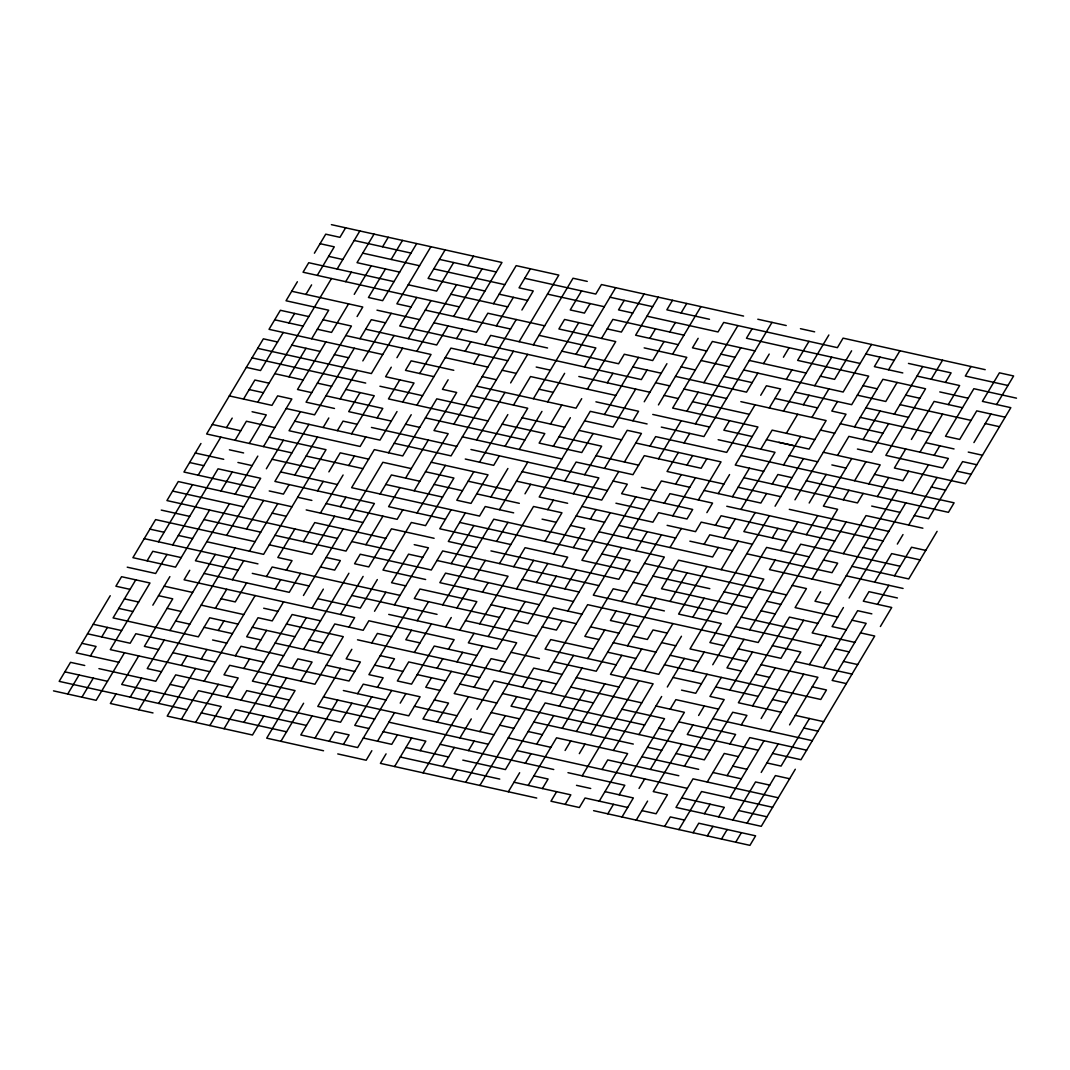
<?xml version="1.0" encoding="UTF-8"?>
<svg xmlns="http://www.w3.org/2000/svg" width="1070" height="1070" viewBox="0 0 1070 1070"><rect width="100%" height="100%" fill="white"/><g stroke="black" fill="none" stroke-linecap="round" stroke-linejoin="round"><path stroke-width="1.5" d="M110.223 595.722L76.184 652.82L118.823 662.276M200.959 443.488L183.946 472.031L255.008 487.8M297.38 281.744L286.038 300.764L328.677 310.233L311.664 338.775M314.393 253.202L325.735 234.169L339.952 237.326L345.623 227.803M67.718 694.029L79.06 674.996M90.402 655.963L96.073 646.454L81.855 643.297M101.744 636.931L107.415 627.421M135.77 579.846L113.086 617.912L198.365 636.824L209.707 617.791L238.128 624.104M147.112 560.814L152.783 551.304L181.218 557.604M158.454 541.794L192.493 484.697M198.164 475.187L220.848 437.135M226.519 427.612L232.19 418.103M243.532 399.07L254.874 380.037L269.092 383.194M283.242 332.462L260.545 370.528L246.341 367.371M288.913 322.953L294.584 313.443M305.926 294.411L311.597 284.887M317.268 275.378L334.281 246.836L320.064 243.679M81.922 697.172L93.264 678.153M167 554.461L155.658 573.493L127.236 567.18M172.671 544.938L218.053 468.82L260.679 478.277L226.653 535.374M235.066 440.278L246.408 421.246L274.829 427.559M257.75 402.226L331.486 278.534M337.157 269.011L359.841 230.959M124.494 652.754L96.139 700.328L53.5 690.872M152.849 605.179L169.876 576.636M209.573 510.042L175.547 567.127L132.907 557.671L155.591 519.605L255.075 541.674M220.915 491.01L232.257 471.977M249.27 443.435L266.283 414.892L252.079 411.736M288.98 376.827L305.993 348.285M345.69 281.677L351.361 272.168M374.045 234.116L357.032 262.658L399.672 272.114M116.028 693.975L110.357 703.485L152.997 712.941M138.712 655.91L121.699 684.452L221.182 706.521L209.84 725.554M189.751 570.283L184.08 579.793L354.638 617.617L348.967 627.14M229.462 503.676L195.422 560.76L238.062 570.216M235.132 494.166L257.816 456.101M263.487 446.591L291.842 399.016L277.638 395.86L271.967 405.369L229.328 395.913M325.882 341.918L297.513 389.493L311.731 392.65M348.566 303.867L331.553 332.409L317.335 329.252M354.237 294.357L371.25 265.801M382.592 246.782L388.263 237.259M130.232 697.118L141.574 678.086M164.272 640.034L147.245 668.576L161.463 671.733M169.943 630.524L215.311 554.407M266.35 468.767L283.376 440.225M300.389 411.683L289.047 430.715L360.108 446.471L365.779 436.961M357.099 316.533L362.77 307.023L291.709 291.254M385.467 268.958L368.441 297.5L382.659 300.657L416.685 243.572M391.138 259.448L402.481 240.416M138.779 709.784L150.121 690.765M235.199 548.041L155.792 681.242L98.935 668.63M246.541 529.008L263.554 500.466M308.922 424.349L274.896 481.433L374.393 503.502L346.025 551.077L274.963 535.308M354.304 348.231L314.593 414.839L286.171 408.526M359.975 338.709L371.317 319.689L385.534 322.832M158.668 703.431L175.681 674.876L232.524 687.488M181.352 665.366L187.023 655.856M215.378 608.282L226.72 589.249M232.391 579.739L243.733 560.707M249.404 551.197L277.772 503.622M289.114 484.59L283.443 494.099L269.225 490.956M294.785 475.067L317.469 437.015M323.14 427.505L328.811 417.982M340.153 398.949L357.166 370.407M362.837 360.898L391.205 313.323M430.902 246.715L396.876 303.813L411.081 306.956M195.556 668.523L167.201 716.097L252.48 735.01L263.822 715.977M201.227 659L206.911 649.49M218.253 630.457L223.924 620.948M246.608 582.882L235.266 601.915L221.049 598.759M337.358 430.648L343.029 421.139L357.233 424.295M360.042 392.596L348.7 411.629L391.339 421.085M394.068 335.512L371.384 373.564L257.683 348.338M416.752 297.447L399.739 325.989L641.358 379.582L647.029 370.073M445.12 249.872L428.094 278.414L484.951 291.027M181.418 719.241L198.431 690.698L340.554 722.223L351.91 703.204M204.102 681.189L255.141 595.549M266.497 576.529L272.168 567.006L400.073 595.388M294.852 528.954L277.839 557.497L292.043 560.653L286.372 570.163M317.536 490.889L323.207 481.38M328.878 471.87L340.22 452.837L368.655 459.137M351.562 433.805L374.259 395.739L345.824 389.44M391.272 367.197L385.601 376.72L414.023 383.02L402.681 402.053M396.943 357.688L402.614 348.178M408.285 338.655L430.969 300.603M453.653 262.538L436.64 291.08L408.218 284.78M195.623 722.397L218.32 684.345M235.333 655.79L241.004 646.28L283.644 655.736M275.03 589.195L280.701 579.672M303.385 541.621L314.74 522.588L385.802 538.357M320.411 513.078L343.095 475.013M348.766 465.503L354.438 455.981M377.121 417.929L382.792 408.419L325.949 395.806M399.805 379.863L388.463 398.896L487.96 420.965M416.818 351.321L456.529 284.727M467.871 265.694L473.542 256.171M226.853 697.011L238.195 677.979L223.991 674.822L229.662 665.313L314.941 684.225L343.296 636.65L286.439 624.037M243.866 668.469L249.537 658.946M255.222 649.436L266.564 630.404M283.577 601.862L272.235 620.894L258.017 617.738L246.675 636.77L260.893 639.913M300.59 573.319L289.248 592.339L203.969 573.426M334.616 516.221L311.932 554.287L269.292 544.831M340.287 506.712L345.958 497.202M397.01 411.562L379.997 440.104L294.718 421.192M419.694 373.51L431.036 354.478L345.757 335.565M448.049 325.935L436.707 344.968L365.646 329.199M453.72 316.412L482.088 268.851M224.058 728.71L235.4 709.678L306.461 725.433M241.071 700.154L246.742 690.645L289.382 700.101M303.452 595.495L343.162 528.901M348.833 519.378L382.859 462.293L411.281 468.593M388.53 452.77L411.214 414.719M416.885 405.209L450.925 348.111L507.768 360.724M456.596 338.601L462.267 329.092M467.938 319.569L501.964 262.484L331.406 224.647M243.933 722.344L306.328 617.684M311.999 608.161L323.341 589.142M380.064 493.992L391.406 474.96L419.828 481.259M448.116 379.81L442.445 389.333L456.663 392.476L433.979 430.541L448.183 433.684L414.157 490.782M465.129 351.268L470.8 341.758M493.497 303.693L516.181 265.641L558.821 275.097L519.111 341.691M269.493 706.467L286.506 677.925M292.177 668.402L297.848 658.893L312.065 662.049L300.724 681.068M303.519 649.383L348.9 573.252M365.913 544.71L382.926 516.168M399.939 487.626L388.597 506.658L445.454 519.271M405.61 478.116L428.308 440.051M473.676 363.934L479.347 354.424M485.018 344.901L490.689 335.391L547.546 348.004M496.36 325.882L513.373 297.326M530.399 268.784L519.044 287.817L533.261 290.973L521.919 310.006M317.736 652.526L334.749 623.984L363.185 630.284L368.856 620.774L454.135 639.686L448.45 649.209M340.421 614.474L363.118 576.409M402.815 509.815L397.144 519.324L326.082 503.555M453.854 424.175L516.248 319.515M280.902 741.309L303.599 703.257M377.322 579.565L360.309 608.108L317.67 598.652M417.032 512.958L445.387 465.383M513.439 351.214L451.058 455.873L394.201 443.261M312.132 715.924L300.79 734.956L357.647 747.555L391.673 690.471M340.487 668.349L317.803 706.414L374.66 719.013M351.829 649.316L346.158 658.839L360.376 661.982L349.034 681.015L277.973 665.259M374.527 611.264L385.869 592.232M476.618 439.997L504.973 392.422M510.644 382.913L527.657 354.357M533.328 344.848L573.025 278.24L587.243 281.397M315.008 738.099L337.692 700.047M371.718 642.963L377.389 633.44L391.607 636.596M394.402 604.898L428.441 547.813L414.224 544.657M451.125 509.748L439.783 528.781L510.845 544.55M473.809 471.696L456.796 500.238L471.014 503.395L488.027 474.839L431.17 462.24M479.48 462.173L507.835 414.598M513.506 405.089L530.533 376.546L615.798 395.459M581.572 290.906L570.23 309.939L584.447 313.095L590.118 303.586M329.212 741.256L334.883 731.746L349.101 734.889L343.43 744.412M357.581 693.681L363.252 684.171L420.095 696.784L408.753 715.803L323.474 696.891M408.62 608.054L368.923 674.648L383.127 677.805L377.456 687.314M465.343 512.904L448.317 541.447L476.752 547.746M499.369 455.82L493.698 465.33L465.263 459.03M505.04 446.297L527.724 408.245L470.867 395.632M533.395 398.722L578.776 322.605M371.785 696.837L354.772 725.38L368.989 728.536M388.798 668.295L394.469 658.772L380.265 655.629M411.495 630.23L405.824 639.753L420.029 642.896M417.166 620.72L428.508 601.688M451.192 563.636L473.876 525.571M490.889 497.028L507.902 468.486M519.258 449.454L541.942 411.388M547.613 401.879L564.626 373.336M575.968 354.304L615.665 287.71M414.358 652.419L431.37 623.877M442.712 604.844L493.765 519.204L664.323 557.042L635.954 604.617M499.436 509.694L527.791 462.12M550.475 424.068L561.817 405.035M584.514 366.97L595.856 347.951L538.999 335.338M601.527 338.428L612.869 319.395L683.931 335.164M624.211 300.376L618.54 309.885L632.758 313.042M371.852 750.712L366.181 760.235L337.759 753.922M377.523 741.202L394.536 712.66M400.22 703.137L405.891 693.627M445.588 627.02L451.259 617.51M456.93 607.987L468.272 588.968M473.943 579.445L485.285 560.426M496.627 541.393L507.969 522.361M524.995 493.818L530.666 484.309M553.351 446.243L570.363 417.701M581.706 398.669L576.034 408.178L476.551 386.123M587.376 389.159L615.731 341.584L558.888 328.971L564.559 319.462L592.981 325.761M644.1 294.009L621.403 332.061L607.198 328.918M386.069 753.868L380.398 763.378L536.739 798.059M397.411 734.836L391.74 744.345L363.318 738.046M431.437 677.751L425.766 687.261L439.984 690.418M437.108 668.228L442.779 658.719M459.806 630.177L476.819 601.634L419.962 589.022L414.291 598.531L499.57 617.457M482.49 592.111L488.161 582.602M499.503 563.569L533.529 506.484L561.951 512.784L544.938 541.34M607.265 382.792L612.936 373.283M658.304 297.166L635.62 335.218L678.26 344.674M394.603 766.535L411.629 737.992M451.326 671.385L422.971 718.96L494.032 734.729M456.997 661.875L462.668 652.352M474.01 633.333L468.339 642.843L496.761 649.142L525.129 601.581M479.681 623.81L508.049 576.235L436.975 560.479M513.72 566.726L525.062 547.693L567.702 557.149L562.031 566.672M547.746 509.641L553.417 500.118M564.759 481.099L576.101 462.066L632.958 474.679L644.3 455.646L701.144 468.259L706.815 458.736M593.114 433.524L581.772 452.543L539.133 443.087L544.804 433.577L502.164 424.121M604.456 414.491L638.496 357.407M649.838 338.374L655.509 328.851M672.522 300.309L666.851 309.832L709.49 319.288M420.162 750.659L425.833 741.149L383.194 731.679M437.175 722.116L448.517 703.084L434.313 699.927M482.557 645.999L454.202 693.574L496.828 703.03M488.228 636.476L505.241 607.934M516.583 588.901L533.596 560.359M573.306 493.765L578.977 484.242M584.648 474.732L601.661 446.19L559.021 436.734M635.687 389.092L613.003 427.157L584.581 420.858M664.042 341.531L652.7 360.55L624.278 354.25L618.607 363.76L561.75 351.147M669.713 332.008L675.397 322.498M681.068 312.975L686.739 303.465M423.038 772.834L468.406 696.717M474.077 687.207L491.09 658.665L505.308 661.822M536.471 582.548L547.813 563.515M553.484 554.006L598.852 477.889L470.947 449.507M604.523 468.366L627.221 430.314L641.425 433.457L624.412 462.013M632.892 420.791L638.563 411.281L595.923 401.825M644.234 401.772L666.918 363.706M672.589 354.197L700.944 306.622M442.913 766.481L454.268 747.448M459.939 737.939L471.281 718.906M476.952 709.383L493.965 680.841L593.449 702.91M499.636 671.331L516.649 642.789L388.731 614.407M556.346 576.182L527.991 623.756L513.787 620.6M573.373 547.639L584.715 528.607L570.497 525.45M590.386 519.097L596.057 509.574M618.741 471.522L601.728 500.064L516.449 481.152M658.438 404.915L686.806 357.34L644.167 347.884M698.148 338.321L692.477 347.83L706.681 350.987M451.46 779.147L457.131 769.624M468.473 750.605L474.144 741.082M479.815 731.572L553.551 607.88L581.973 614.18M564.893 588.848L576.235 569.815M610.261 512.731L581.906 560.305L638.763 572.918M649.971 446.123L655.642 436.613L726.704 452.383L755.059 404.808M465.677 782.29L505.374 715.696M516.716 696.664L511.045 706.173L710.025 750.311M522.387 687.154L533.729 668.121L562.165 674.421M562.098 620.546L556.427 630.056L542.209 626.913M567.769 611.037L635.821 496.854M658.505 458.803L681.202 420.737M686.873 411.228L698.215 392.195M703.886 382.685L737.912 325.588M479.882 785.447L542.276 680.787M547.947 671.278L587.644 604.67L758.202 642.495L837.609 509.293L823.392 506.137L851.747 458.562M621.683 547.586L593.315 595.161L664.39 610.916M627.354 538.063L661.38 480.978L689.802 487.278M678.393 452.436L667.051 471.469L723.909 484.068M684.064 442.926L689.735 433.404M695.406 423.894L740.788 347.777M752.13 328.744L746.459 338.254L860.16 363.479M550.823 693.454L573.507 655.402M635.888 550.729L647.23 531.71M664.256 503.154L669.927 493.644L712.566 503.101L706.882 512.624M675.598 484.135L681.269 474.612M686.94 465.102L692.611 455.593M772.005 322.378L703.953 436.56L661.313 427.104M508.317 791.76L519.659 772.727M525.33 763.204L531.001 753.695M536.672 744.185L553.685 715.643M559.356 706.12L582.04 668.068M587.711 658.545L604.737 630.003M616.079 610.97L610.408 620.493L638.83 626.793M621.75 601.46L661.447 534.853M672.789 515.834L695.473 477.768M729.513 420.684L723.842 430.193L752.264 436.507M757.868 373.109L746.526 392.142L675.464 376.372M763.539 363.586L769.21 354.076M528.192 785.393L556.56 737.818L627.622 753.588L599.267 801.149M562.231 728.309L584.915 690.244M630.284 614.126L596.257 671.211L553.618 661.755M669.994 547.519L681.336 528.5M698.349 499.957L721.033 461.892L635.754 442.98M760.73 395.285L766.401 385.775L780.618 388.932L769.276 407.951M783.427 357.233L789.098 347.71M542.41 788.55L548.081 779.027L533.863 775.884M565.094 750.485L570.765 740.975M576.436 731.452L604.804 683.877M621.817 655.335L610.475 674.367L653.115 683.824L613.404 750.431M627.488 645.825L655.843 598.25M718.237 493.591L729.579 474.558M786.289 379.409L791.96 369.899M808.973 341.357L797.631 360.389L868.693 376.145L851.68 404.687L794.836 392.075M556.627 791.693L550.956 801.216L579.378 807.516L585.049 798.006L627.689 807.462M579.311 753.641L584.982 744.118M590.653 734.608L641.692 648.982M670.061 601.407L687.074 572.865M704.087 544.309L709.758 534.799L752.397 544.255M715.429 525.29L721.1 515.767L834.801 540.992M732.442 496.747L749.455 468.192M760.797 449.173L772.152 430.14L814.778 439.596M783.494 411.107L828.862 334.99M565.161 804.359L570.832 794.849L513.988 782.237M582.174 775.817L638.897 680.667M644.568 671.158L672.923 623.583M706.949 566.498L678.594 614.073L721.233 623.529L709.891 642.562L724.109 645.705M718.304 547.465L712.633 556.988L598.919 531.763M723.975 537.956L735.317 518.923M740.988 509.414L775.014 452.316L718.171 439.716M786.356 433.296L797.698 414.264M803.369 404.741L809.04 395.231M814.711 385.722L831.738 357.179M602.062 769.464L607.733 759.941L678.795 775.71M681.47 636.249L658.786 674.314L630.35 668.001M692.812 617.23L704.154 598.197M721.167 569.655L738.18 541.099M755.193 512.557L743.851 531.589L786.49 541.045M766.548 493.537L760.864 503.047L704.02 490.434M772.219 484.014L777.89 474.505L792.094 477.661M783.561 464.982L800.574 436.44M811.916 417.42L828.929 388.865M851.613 350.813L834.6 379.355L820.396 376.199M638.964 734.555L661.648 696.49M667.319 686.98L684.332 658.438M769.41 515.713L690.003 648.915L746.86 661.528M775.081 506.204L803.436 458.629M837.476 401.531L831.805 411.054L846.009 414.21L794.97 499.837M871.502 344.446L843.147 392.021L743.65 369.952M607.8 813.829L613.471 804.306M619.142 794.796L624.813 785.273L567.969 772.674M630.484 775.763L664.523 718.679L621.884 709.223M670.194 709.156L675.865 699.646L718.505 709.102M692.878 671.104L704.22 652.071M772.286 537.889L777.957 528.379M880.048 357.112L874.377 366.635L902.799 372.935M622.018 816.972L633.36 797.939L604.938 791.639M639.031 788.429L644.702 778.92M650.373 769.397L684.399 712.312L655.977 706.013M707.096 674.26L695.741 693.28L681.536 690.137M712.767 664.737L763.806 579.111L678.527 560.185L661.514 588.741L746.793 607.653M775.148 560.078L769.477 569.588L840.538 585.357M780.819 550.568L797.832 522.013M809.174 502.994L826.201 474.451M837.543 455.419L848.884 436.386L948.368 458.455L942.697 467.964L885.853 455.365L925.55 388.758L882.91 379.302L854.555 426.877M888.582 369.779L899.923 350.759M636.222 820.128L647.577 801.096M681.603 744.011L653.248 791.586L667.453 794.729L656.111 813.762L641.906 810.619M692.945 724.978L687.274 734.488L758.336 750.257M698.616 715.469L704.287 705.946M721.3 677.404L709.958 696.436L724.176 699.593L684.466 766.187M743.984 639.352L726.971 667.894L741.189 671.05M749.655 629.829L800.708 544.202L900.191 566.271M806.379 534.692L817.721 515.66M863.089 439.543L880.115 411M897.128 382.445L885.786 401.477L857.351 395.178M729.847 690.07L752.531 652.018M843.28 499.784L848.951 490.261M854.622 480.751L865.964 461.718M888.648 423.666L871.635 452.209L857.418 449.052M894.319 414.143L922.688 366.569M664.657 826.428L670.328 816.918L684.532 820.075M812.117 579.044L846.143 521.959M863.169 493.417L857.485 502.927L743.784 477.715M868.84 483.907L880.182 464.875L823.325 452.262M931.221 379.235L942.563 360.215M678.861 829.584L701.559 791.532L772.62 807.288M707.23 782.009L724.243 753.467L738.447 756.624M729.914 743.958L735.585 734.435L678.728 721.822M741.256 724.925L746.927 715.402L732.709 712.259L704.354 759.834L675.932 753.521M752.598 705.892L775.282 667.84M803.65 620.266L780.953 658.317L738.313 648.861M820.663 591.723L814.992 601.233L829.197 604.389M843.347 553.658L866.031 515.593L922.888 528.206M877.373 496.574L888.715 477.541M905.728 448.999L894.386 468.031L965.461 483.787L1010.829 407.67L982.407 401.37L999.42 372.828L1013.624 375.971L996.611 404.513M911.399 439.476L934.097 401.424L962.518 407.723M945.439 382.391L951.11 372.882L908.47 363.425M693.079 832.741L698.75 823.218L755.607 835.83L749.936 845.353L593.596 810.672M704.421 813.708L710.092 804.199M727.105 775.643L749.803 737.591L806.646 750.204M761.144 718.558L800.841 651.964L772.42 645.651M897.262 490.207L812.183 632.932L854.823 642.388M908.604 471.174L902.933 480.697L874.511 474.385M919.946 452.155L942.63 414.09M948.301 404.58L959.643 385.548L917.003 376.092M970.998 366.515L965.314 376.025L1007.953 385.494M707.297 835.884L712.968 826.374M718.639 816.865L724.31 807.342L681.67 797.886M729.981 797.832L764.007 740.748M769.678 731.225L803.717 674.14M809.388 664.63L826.401 636.075M843.414 607.533L832.072 626.565L846.276 629.722M849.085 598.023L905.795 502.873M911.479 493.364L928.492 464.821M934.163 455.298L939.834 445.789M721.501 839.041L727.172 829.531M732.843 820.008L755.54 781.956L769.745 785.112M761.211 772.433L778.224 743.891M789.566 724.871L817.921 677.297L761.078 664.684M823.592 667.774L857.632 610.689L871.836 613.846M874.645 582.147L891.658 553.605L920.08 559.904M897.329 544.082L903 534.572M908.671 525.062L937.026 477.487M735.719 842.197L741.39 832.674M747.061 823.164L775.416 775.589L789.633 778.746M809.455 718.505L781.087 766.08L766.882 762.923M877.507 604.323L888.849 585.303M894.52 575.78L911.546 547.238L925.751 550.395M973.927 442.579L990.94 414.036M795.304 769.236L761.278 826.321L675.999 807.409L693.012 778.853L778.291 797.779M880.383 626.512L891.725 607.479L863.303 601.179L868.974 591.656L897.396 597.969M937.093 531.362L908.738 578.937L851.88 566.324M743.583 316.078L601.46 284.553L595.789 294.063L524.715 278.307M757.801 319.234L786.223 325.534M800.44 328.691L814.644 331.834M985.202 369.672L843.08 338.147L837.409 347.656L723.695 322.445L718.024 331.954L646.962 316.185M354.17 240.469L411.014 253.082M439.449 259.381L496.293 271.994M609.994 297.219L652.633 306.675M865.831 353.969L894.252 360.269M362.703 253.135L419.56 265.748M433.778 268.904L504.839 284.66M547.479 294.116L604.323 306.729M1016.5 398.16L973.86 388.704L945.505 436.266L959.71 439.422L976.736 410.88L1005.158 417.18M328.61 256.345L342.828 259.502M499.168 294.183L527.59 300.483M754.992 350.92L712.352 341.464L672.655 408.071L757.934 426.983L735.25 465.049L763.672 471.348M939.768 391.914L968.189 398.214M394.001 281.624L308.722 262.712L303.051 272.221L459.391 306.903M450.858 294.237L507.702 306.849M720.899 354.13L735.117 357.286M749.321 360.443L806.178 373.055M863.022 385.655L877.239 388.811M905.661 395.124L919.879 398.267M544.67 325.815L487.826 313.216L476.484 332.235L433.845 322.779M701.01 360.496L729.446 366.796M899.99 404.634L971.065 420.39M985.269 423.546L999.487 426.703M425.298 310.113L510.577 329.025M681.135 366.863L695.339 370.006M723.775 376.319L752.197 382.619M865.897 407.844L908.537 417.3M376.988 310.166L419.627 319.622M632.825 366.916L661.247 373.216M774.947 398.441L817.587 407.897M860.226 417.353L931.288 433.123M655.576 382.739L669.78 385.882M683.997 389.039L726.637 398.495M740.855 401.651L826.134 420.563L809.107 449.106L766.481 439.65M840.338 423.72L882.977 433.176M925.617 442.632L954.039 448.945M968.256 452.088L982.474 455.245M308.789 316.586L280.367 310.287L269.025 329.319L382.726 354.531M323.006 319.743L351.428 326.042L306.06 402.159L334.482 408.472M536.204 367.037L550.408 370.18M578.843 376.493L649.905 392.249M664.109 395.405L678.327 398.562M692.544 401.705L749.388 414.317M820.463 430.087L834.667 433.23M976.803 464.755L962.585 461.611L928.559 518.696L914.342 515.539M274.696 319.796L303.118 326.109M445.254 357.634L487.893 367.09M502.097 370.247L516.315 373.39M956.914 471.121L971.132 474.277M778.906 442.311L793.124 445.454M453.787 370.3L411.147 360.844L405.476 370.354L433.912 376.653M482.222 376.6L496.426 379.756M539.066 389.212L553.284 392.369M652.767 414.438L709.624 427.037M277.571 341.985L263.354 338.829L206.63 433.979L291.909 452.891M291.776 345.129L320.197 351.441M334.415 354.598L348.633 357.741M647.096 423.947L590.252 411.335L539.2 496.975L567.635 503.274M789.232 455.472L817.654 461.772M831.871 464.928L846.076 468.085M931.355 486.997L945.572 490.154M740.922 455.526L954.106 502.82L948.435 512.329L806.312 480.805M252.012 357.861L365.713 383.073M379.93 386.23L422.57 395.686M479.413 408.299L436.774 398.842L402.748 455.927L374.326 449.627L351.629 487.679L479.547 516.061L485.218 506.538L513.654 512.851M522.053 417.755L564.692 427.211M578.91 430.367L621.55 439.823M274.763 373.684L303.185 379.984M317.402 383.14L331.62 386.283M871.702 506.083L900.124 512.396M425.432 417.875L524.929 439.944M595.99 455.7L638.63 465.156M738.113 487.224L780.752 496.681M249.203 389.56L263.421 392.703M405.543 424.228L419.761 427.385M462.401 436.841L561.884 458.91M789.299 509.347L888.782 531.415M371.451 427.438L456.729 446.364M613.07 481.032L627.287 484.188L621.616 493.698L692.678 509.467L687.007 518.977L658.572 512.677L652.901 522.187L581.839 506.431M641.492 487.345L655.709 490.488M726.771 506.257L883.111 540.938M522.12 471.629L607.399 490.555M863.236 547.292L877.44 550.448M615.945 503.221L644.367 509.521M729.646 528.433L701.211 522.133L695.54 531.643L667.118 525.343M212.301 424.456L240.737 430.769M269.159 437.068L326.016 449.681L263.621 554.34L206.764 541.728M425.499 471.75L453.921 478.049L425.566 525.624L411.348 522.481L382.993 570.042L425.633 579.512M468.138 481.206L510.778 490.662M809.254 556.868L766.615 547.412L726.904 614.019L641.625 595.094M823.459 560.025L837.676 563.168L832.005 572.691L746.726 553.779M306.127 456.047L362.971 468.66M434.045 484.416L462.467 490.715M476.685 493.872L519.324 503.328M576.168 515.941L604.59 522.254M618.808 525.397L675.665 538.009M689.869 541.166L732.509 550.622M846.209 575.834L903.067 588.446M229.395 449.801L243.599 452.944M272.034 459.257L314.66 468.713M385.735 484.469L442.579 497.082M542.075 519.151L556.28 522.307M195.288 453.011L223.724 459.311M237.928 462.467L252.145 465.611M280.567 471.923L337.424 484.536M792.228 585.41L806.446 588.567L795.104 607.599L837.743 617.056M189.617 462.521L203.835 465.677M459.659 522.414L587.577 550.796M601.795 553.939L630.217 560.252L618.875 579.285L490.956 550.903M644.434 563.395L786.557 594.933M297.647 497.256L311.865 500.412M652.967 576.075L709.825 588.674M724.042 591.83L752.464 598.13M766.682 601.286L780.886 604.443M851.947 620.199L866.165 623.355L832.139 680.44L846.343 683.596M291.976 506.765L178.275 481.553L166.933 500.573L337.491 538.411M306.194 509.922L363.051 522.534M434.112 538.29L391.473 528.834L368.789 566.899L354.571 563.743L360.242 554.233L431.304 569.989L442.646 550.956L598.986 585.638M633.092 582.428L647.296 585.584M761.011 610.809L775.215 613.953M817.854 623.409L789.433 617.109L738.38 702.736L781.02 712.192M860.494 632.865L874.712 636.021L800.975 759.713L772.553 753.414M172.604 491.063L243.666 506.832M272.101 513.132L286.305 516.288M627.421 591.951L613.204 588.794L584.849 636.369L599.053 639.526M741.122 617.163L797.966 629.775M351.696 541.567L394.335 551.023M422.77 557.323L408.553 554.166L391.54 582.722L405.744 585.865M522.254 579.392L579.111 592.004M735.451 626.686L820.73 645.598M834.934 648.754L849.152 651.897M161.262 510.096L189.684 516.395M203.902 519.552L260.746 532.164M573.44 601.514L445.521 573.145L439.85 582.655L539.333 604.724M843.481 661.42L857.699 664.564M326.149 557.443L340.354 560.586L334.683 570.109L320.478 566.953M667.252 633.106L653.034 629.949L647.363 639.459L633.159 636.316M795.17 661.474L852.028 674.087M149.92 529.128L164.138 532.271M178.342 535.428L192.56 538.584M491.023 604.777L576.302 623.703M590.52 626.846L618.941 633.159M661.581 642.615L675.799 645.772M144.249 538.638L257.95 563.863M613.27 642.669L655.91 652.125M670.128 655.281L698.549 661.581M755.407 674.194L769.611 677.35M812.25 686.806L826.468 689.963L820.797 699.472L664.457 664.791M252.279 573.373L309.136 585.986M351.762 595.442L437.041 614.354M465.477 620.667L536.538 636.423M593.382 649.035L550.742 639.579L545.071 649.089L616.146 664.858M607.599 652.192L636.021 658.491M672.99 677.457L701.425 683.77M715.629 686.927L758.269 696.383M772.486 699.526L786.691 702.682M510.978 652.299L539.4 658.612M795.237 715.348L823.659 721.661M164.205 586.159L192.627 592.459M263.688 608.228L277.906 611.371M320.545 620.827L292.11 614.528L252.413 681.135L295.052 690.591L266.697 738.166L323.541 750.765M476.886 655.509L434.246 646.053L411.562 684.118L397.344 680.961L408.686 661.929L479.748 677.698M576.369 677.577L619.008 687.034M803.784 728.015L817.988 731.171M130.099 589.369L115.894 586.213L121.565 576.703L149.987 583.003L110.29 649.61L209.773 671.679M158.52 595.669L172.738 598.826L144.383 646.4L158.601 649.543M201.16 605.125L243.799 614.581M357.514 639.807L556.494 683.944M570.698 687.087L641.759 702.856M712.834 718.612L812.317 740.681M124.428 598.879L138.645 602.035M167.067 608.335L181.285 611.492M252.346 627.247L294.986 636.703M309.203 639.86L323.407 643.016M118.757 608.389L132.974 611.545M175.614 621.001L189.818 624.158M204.036 627.314L232.458 633.614M275.097 643.07L331.954 655.683M374.594 665.139L403.015 671.438M417.233 674.595L445.655 680.908M459.873 684.051L488.294 690.364M502.512 693.507L530.934 699.82M644.635 725.032L545.138 702.963L505.441 769.571L462.802 760.115M658.852 728.188L673.057 731.345M212.582 639.98L226.786 643.123M326.283 665.192L354.705 671.505M93.197 624.265L121.632 630.578M263.755 662.103L135.837 633.734L130.165 643.244L87.526 633.788M491.157 712.54L519.592 718.853M533.796 721.996L633.293 744.065M647.51 747.221L661.715 750.378M732.776 766.133L746.994 769.29M172.805 652.7L215.445 662.156M343.363 690.524L386.002 699.994M414.424 706.294L457.064 715.75M499.703 725.206L513.921 728.362M528.125 731.519L542.343 734.662M641.826 756.731L698.683 769.343M712.901 772.5L741.323 778.799M508.25 737.872L550.889 747.328M388.865 722.17L488.361 744.239M516.783 750.538L687.341 788.376M84.731 665.486L70.513 662.33L59.171 681.363L187.089 709.731M170.01 684.399L184.214 687.555M440.051 744.292L553.752 769.517M738.514 810.498L766.949 816.798M64.842 671.84L107.481 681.296M405.958 747.502L448.597 756.958M576.503 785.34L590.72 788.483M201.307 712.887L286.573 731.8M400.287 757.025L499.77 779.094"/></g></svg>
